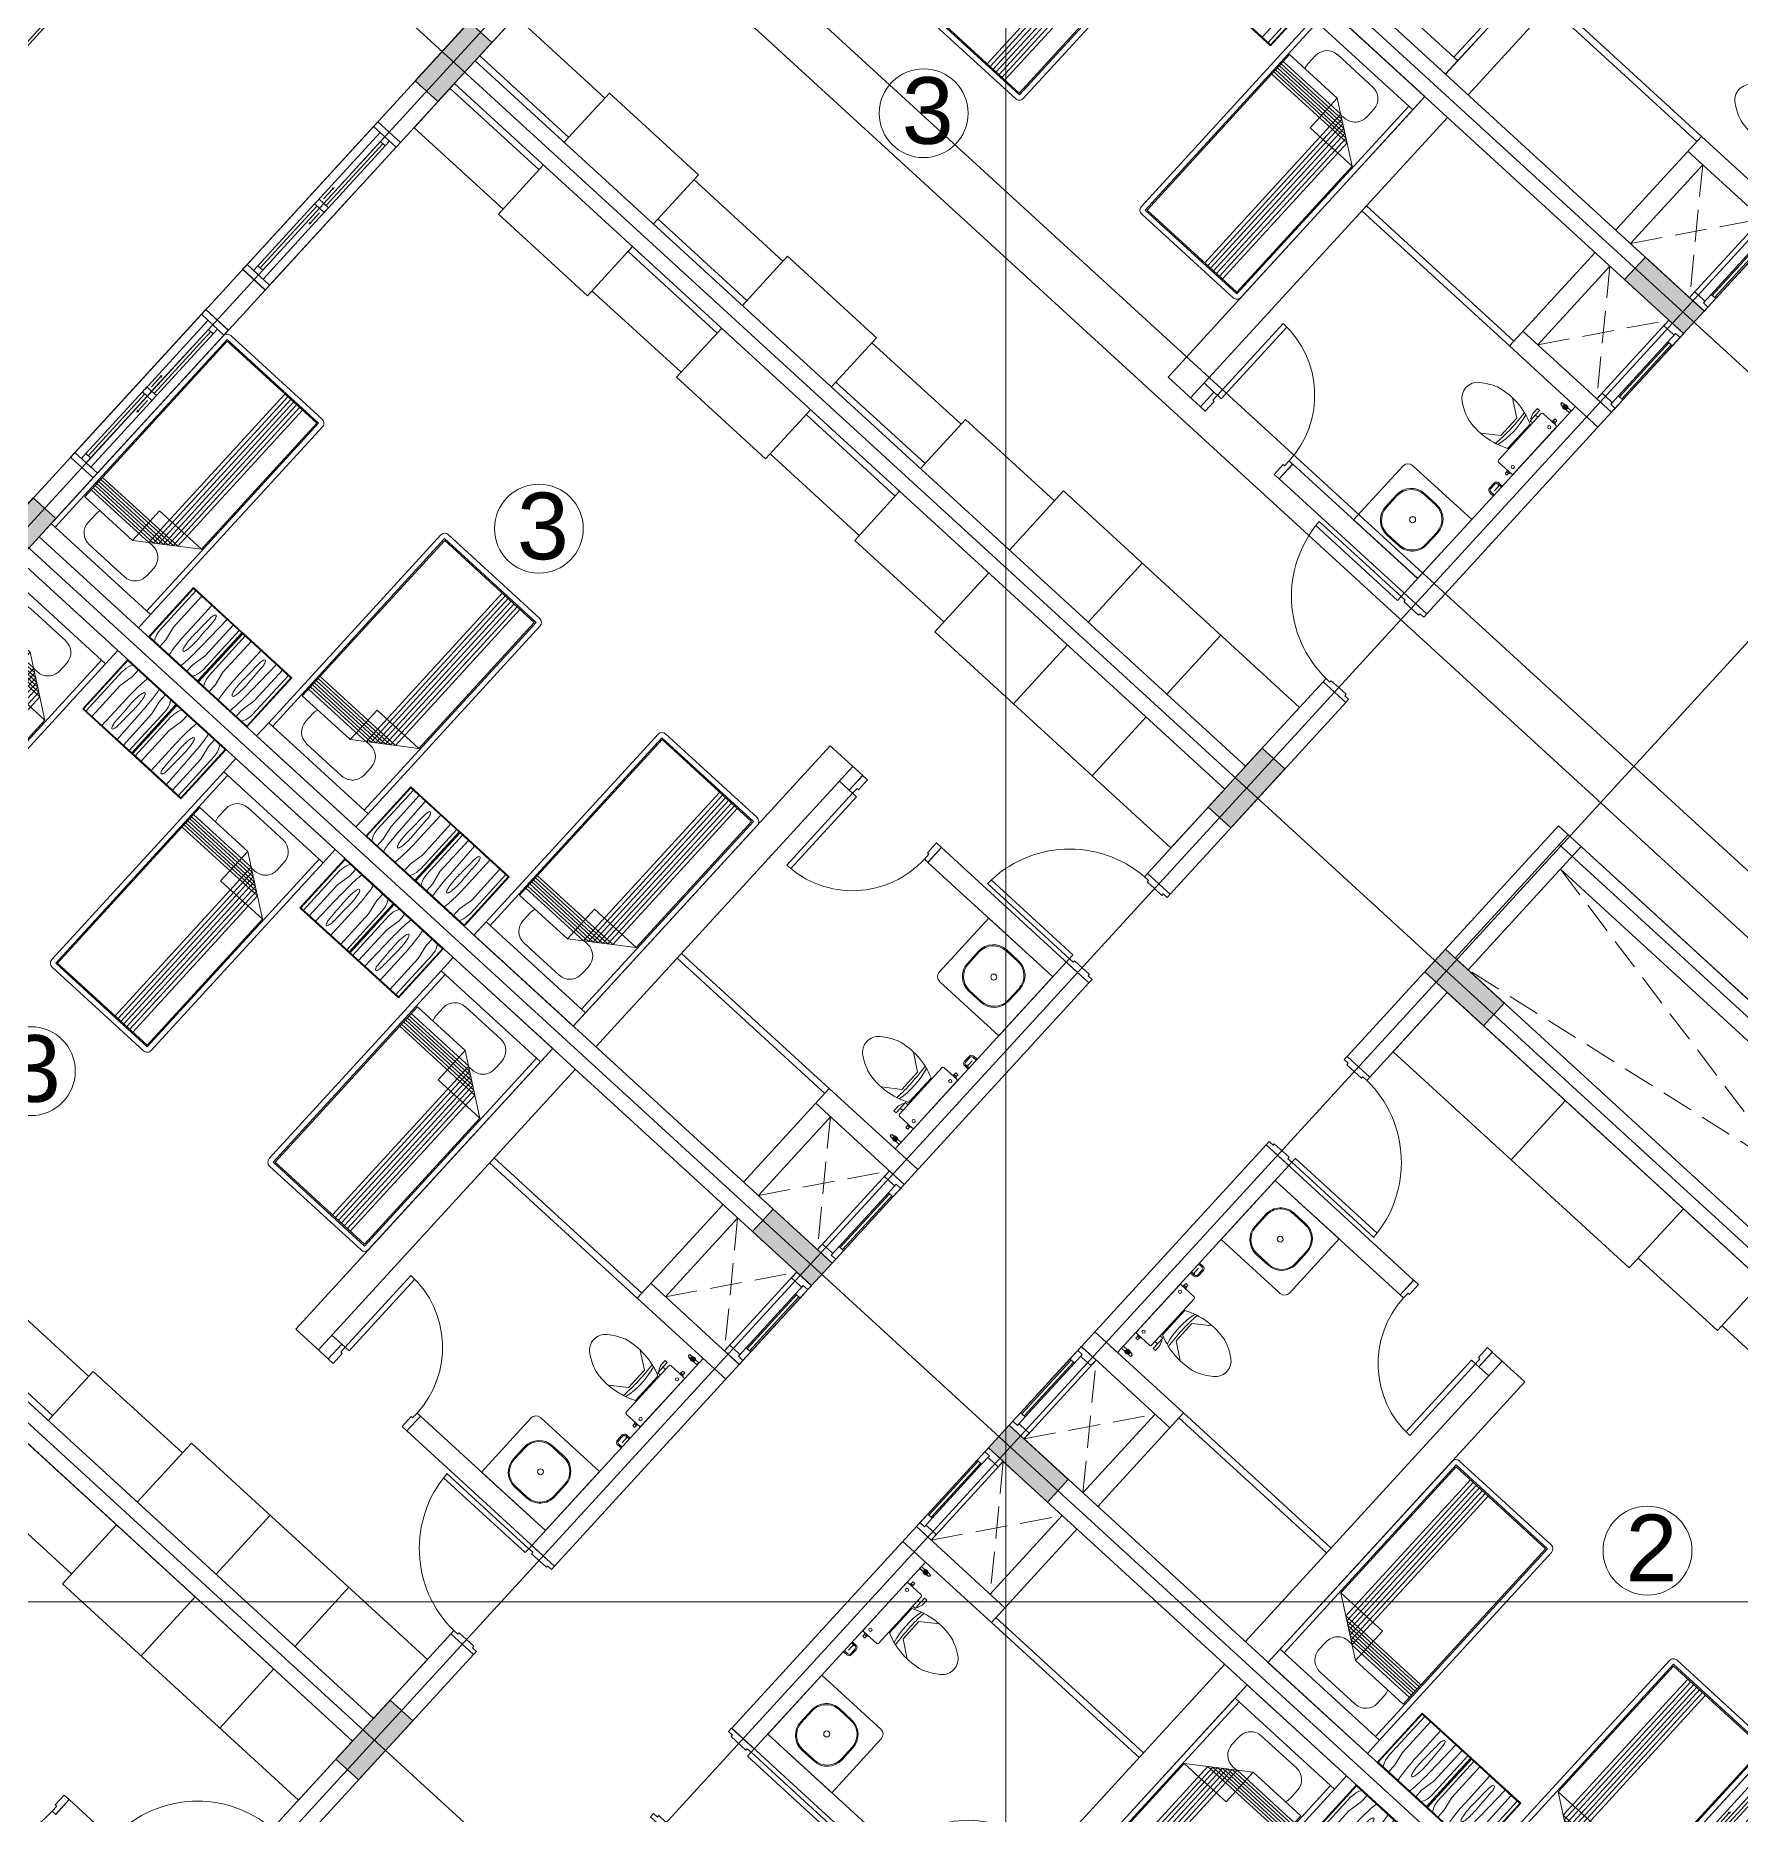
# Model space of a CAD drawing. Header units: metres. Extents: x 750 to 3116, y -341 to 1465.
# Drawn here: x 1586.25 to 1599.03, y -10.73 to 2.61 of the extents above; entities that cross this region are included whole.
import ezdxf
from ezdxf.enums import TextEntityAlignment as Align

# ---------------------------------------------------------------- set-up
doc = ezdxf.new("R2010")
doc.units = ezdxf.units.M
doc.linetypes.add('ACAD_ISO02W100', pattern=[15, 12, -3])
for name, color, linetype, lineweight in [('A-Door', 254, 'Continuous', 5), ('Bathroom Door', 252, 'Continuous', 5), ('Bathroom fur', 252, 'Continuous', 5), ('Centre Line', 7, 'Continuous', 13), ('Column', 50, 'Continuous', 20), ('Cutout', 153, 'Continuous', 5), ('Door', 253, 'Continuous', 5), ('Furniture', 44, 'Continuous', 5), ('grid', 252, 'Continuous', 5), ('GUIDE LINE', 7, 'Continuous', 5), ('Hatch', 251, 'Continuous', 5), ('Hidden line', 251, 'Continuous', 5), ('Inverted beam', 252, 'Continuous', 5), ('Railing', 190, 'Continuous', 5), ('Vehicular Road', 253, 'Continuous', 20), ('Wall ext', 20, 'Continuous', 18), ('WINDOW', 33, 'Continuous', 5)]:
    doc.layers.add(name, color=color, linetype=linetype, lineweight=lineweight)
doc.layers.add('Text', color=7, linetype='Continuous')
doc.styles.get("Standard").update_dxf_attribs({"font": 'arial.ttf'})
doc.styles.add('TEXT-DET', font='simplex.shx', dxfattribs={"width": 0.7})

# ---------------------------------------------------------------- blocks, each defined once
blk = doc.blocks.new('Door 900')
at = {"layer": 'A-Door'}
for points in [[(29934124, 12198491), (29934164, 12198491), (29934164, 12198476), (29934239, 12198476), (29934314, 12198476), (29934314, 12198491), (29934354, 12198491), (29934354, 12198524), (29934239, 12198524), (29934124, 12198524)], [(29934164, 12197672), (29934314, 12197672), (29934314, 12197658), (29934354, 12197658), (29934354, 12197624), (29934239, 12197624), (29934124, 12197624), (29934124, 12197658), (29934164, 12197658)]]:
    blk.add_lwpolyline(points, close=True, dxfattribs=at)
blk.add_lwpolyline([(29935187, 12197658), (29934354, 12197658), (29934354, 12197698), (29935185, 12197698)], dxfattribs=at)
blk.add_arc((29934327, 12197631), 860, 1.7769, 88.2024, dxfattribs=at)
blk = doc.blocks.new('Water Closet')
at = {"layer": 'Bathroom fur', "linetype": 'Continuous', "lineweight": -3}
for p, q in [((1886.331, 447.871), (1886.35, 447.871)), ((1886.331, 447.851), (1886.35, 447.851)), ((1886.364, 447.861), (1886.346, 447.861)), ((1886.364, 447.861), (1886.349, 447.87)), ((1886.364, 447.861), (1886.349, 447.853)), ((1886.364, 447.861), (1886.355, 447.877)), ((1886.364, 447.861), (1886.355, 447.846)), ((1886.364, 447.861), (1886.364, 447.879)), ((1886.364, 447.861), (1886.364, 447.879)), ((1886.364, 447.861), (1886.364, 447.879)), ((1886.364, 447.861), (1886.364, 447.879)), ((1886.364, 447.861), (1886.364, 447.879)), ((1886.364, 447.861), (1886.364, 447.879)), ((1886.364, 447.861), (1886.364, 447.879)), ((1886.364, 447.861), (1886.364, 447.879)), ((1886.364, 447.861), (1886.364, 447.879)), ((1886.364, 447.861), (1886.364, 447.879)), ((1886.364, 447.861), (1886.364, 447.879)), ((1886.364, 447.861), (1886.364, 447.879)), ((1886.364, 447.861), (1886.373, 447.877)), ((1886.364, 447.861), (1886.379, 447.87)), ((1886.364, 447.861), (1886.381, 447.861)), ((1886.364, 447.861), (1886.379, 447.853)), ((1886.364, 447.861), (1886.373, 447.846)), ((1886.364, 447.861), (1886.364, 447.844)), ((1886.378, 447.871), (1886.416, 447.871)), ((1886.378, 447.851), (1886.416, 447.851)), ((1886.416, 447.851), (1886.416, 447.871))]:
    blk.add_line(p, q, dxfattribs=at)
at = {"layer": 'Bathroom fur', "linetype": 'ByBlock'}
for p, q in [((1886.152, 447.554), (1886.027, 447.644)), ((1886.217, 447.662), (1886.217, 447.713)), ((1886.239, 447.713), (1886.217, 447.713)), ((1886.217, 447.662), (1886.232, 447.625)), ((1886.239, 447.608), (1886.239, 447.713)), ((1886.239, 447.666), (1886.264, 447.666)), ((1886.264, 447.23), (1886.264, 447.703)), ((1886.407, 447.713), (1886.274, 447.713)), ((1886.39, 447.724), (1886.365, 447.724)), ((1886.365, 447.724), (1886.365, 447.715)), ((1886.39, 447.715), (1886.365, 447.715)), ((1886.387, 447.744), (1886.368, 447.744)), ((1886.368, 447.744), (1886.368, 447.724)), ((1886.387, 447.744), (1886.387, 447.724)), ((1886.39, 447.724), (1886.39, 447.715)), ((1886.416, 447.23), (1886.416, 447.703)), ((1886.152, 447.379), (1886.152, 447.554)), ((1886.232, 447.625), (1886.239, 447.625)), ((1886.239, 447.608), (1886.264, 447.608)), ((1886.256, 447.343), (1886.256, 447.59)), ((1886.152, 447.379), (1886.027, 447.288)), ((1886.407, 447.22), (1886.274, 447.22)), ((1886.365, 447.208), (1886.365, 447.218)), ((1886.39, 447.218), (1886.365, 447.218)), ((1886.39, 447.208), (1886.365, 447.208)), ((1886.368, 447.189), (1886.368, 447.208)), ((1886.387, 447.189), (1886.368, 447.189)), ((1886.387, 447.189), (1886.387, 447.208)), ((1886.39, 447.208), (1886.39, 447.218))]:
    blk.add_line(p, q, dxfattribs=at)
at = {"layer": 'Bathroom fur'}
for p, q in [((1886.356, 447.031), (1886.356, 447.081)), ((1886.366, 447.031), (1886.366, 447.081)), ((1886.416, 447.106), (1886.381, 447.106)), ((1886.416, 447.096), (1886.381, 447.096)), ((1886.416, 447.016), (1886.381, 447.016)), ((1886.416, 447.006), (1886.381, 447.006))]:
    blk.add_line(p, q, dxfattribs=at)
at = {"layer": 'Bathroom fur', "linetype": 'Continuous', "lineweight": -3}
blk.add_circle((1886.364, 447.861), 0.0175, dxfattribs=at)
at = {"layer": 'Bathroom fur', "linetype": 'ByBlock'}
for centre in [(1886.378, 447.669), (1886.378, 447.264)]:
    blk.add_circle(centre, 0.0123, dxfattribs=at)
at = {"layer": 'Bathroom fur', "linetype": 'Continuous', "lineweight": -3}
blk.add_arc((1886.331, 447.861), 0.01, 90.002, 270, dxfattribs=at)
at = {"layer": 'Bathroom fur', "linetype": 'ByBlock'}
for centre, radius, start, end in [((1886.017, 447.095), 0.55, 64.2321, 103.6755), ((1886.274, 447.703), 0.00987, 90, 180), ((1886.407, 447.703), 0.00987, 0, 90), ((1885.835, 447.467), 0.119, 126.3794, 233.6206), ((1886.035, 447.208), 0.446, 109.2942, 127.2549), ((1884.672, 447.479), 1.501, 353.4552, 5.5271), ((1885.552, 447.472), 0.65, 345.9276, 13.0204), ((1886.041, 447.728), 0.451, 232.2382, 250.1051), ((1886.017, 447.838), 0.55, 256.3245, 295.7679), ((1886.274, 447.23), 0.00987, 180, 270), ((1886.407, 447.23), 0.00987, 270, 0)]:
    blk.add_arc(centre, radius, start, end, dxfattribs=at)
at = {"layer": 'Bathroom fur'}
for centre, radius, start, end in [((1886.381, 447.081), 0.025, 90, 180), ((1886.381, 447.031), 0.025, 180, 270), ((1886.381, 447.081), 0.015, 90, 180), ((1886.381, 447.031), 0.015, 180, 270)]:
    blk.add_arc(centre, radius, start, end, dxfattribs=at)
at = {"layer": 'Bathroom fur', "style": 'TEXT-DET', "width": 0.6}
blk.add_text('1', height=0.06, dxfattribs=at).set_placement((1886.394, 447.07), align=Align.MIDDLE)
blk = doc.blocks.new('Bed')
at = {"layer": 'Furniture', "linetype": 'Continuous'}
for p, q in [((1878.327, 465.952), (1879.337, 465.952)), ((1878.327, 465.817), (1878.327, 465.952)), ((1879.337, 465.952), (1879.337, 465.817)), ((1879.337, 465.817), (1878.327, 465.817)), ((1878.327, 463.909), (1878.327, 465.817)), ((1878.367, 463.909), (1878.367, 465.817)), ((1879.297, 465.817), (1879.297, 463.909)), ((1879.337, 465.817), (1879.337, 463.909)), ((1878.642, 465.742), (1879.002, 465.742)), ((1878.525, 465.544), (1878.525, 465.624)), ((1879.12, 465.624), (1879.12, 465.544)), ((1878.377, 465.499), (1878.862, 465.499)), ((1878.377, 463.919), (1878.377, 465.499)), ((1878.962, 465.429), (1878.377, 465.429)), ((1878.992, 465.407), (1878.377, 465.407)), ((1879.022, 465.386), (1878.377, 465.386)), ((1878.862, 465.499), (1879.287, 465.199)), ((1878.862, 465.199), (1878.862, 465.499)), ((1878.962, 463.919), (1878.962, 465.429)), ((1879.002, 465.427), (1878.965, 465.427)), ((1878.992, 463.919), (1878.992, 465.407)), ((1879.022, 463.919), (1879.022, 465.386)), ((1879.052, 465.365), (1878.377, 465.365)), ((1879.082, 465.344), (1878.377, 465.344)), ((1879.112, 465.323), (1878.377, 465.323)), ((1879.142, 465.302), (1878.377, 465.302)), ((1879.052, 463.919), (1879.052, 465.365)), ((1879.082, 463.919), (1879.082, 465.344)), ((1879.112, 463.919), (1879.112, 465.323)), ((1879.142, 463.919), (1879.142, 465.302)), ((1879.287, 465.199), (1878.862, 465.199)), ((1879.287, 465.199), (1879.287, 463.919)), ((1879.287, 463.919), (1878.377, 463.919)), ((1879.297, 463.909), (1878.367, 463.909)), ((1879.297, 463.869), (1878.367, 463.869))]:
    blk.add_line(p, q, dxfattribs=at)
for centre, radius, start, end in [((1878.642, 465.624), 0.117, 90, 180), ((1879.002, 465.624), 0.117, 360, 90), ((1878.642, 465.544), 0.117, 180.0006, 202.5189), ((1879.002, 465.544), 0.117, 270, 0), ((1878.367, 463.909), 0.04, 180, 270), ((1879.297, 463.909), 0.04, 270, 0)]:
    blk.add_arc(centre, radius, start, end, dxfattribs=at)
blk = doc.blocks.new('Nightstand')
at = {"layer": 'Furniture'}
for p, q in [((1879.838, 464.54), (1879.838, 464.04)), ((1880.338, 464.54), (1879.838, 464.54)), ((1879.843, 464.535), (1879.843, 464.045)), ((1880.333, 464.535), (1879.843, 464.535)), ((1879.869, 464.442), (1879.871, 464.467)), ((1879.929, 464.358), (1879.951, 464.469)), ((1879.951, 464.469), (1879.951, 464.535)), ((1880.226, 464.469), (1880.226, 464.535)), ((1880.248, 464.358), (1880.226, 464.469)), ((1880.308, 464.442), (1880.305, 464.467)), ((1880.333, 464.045), (1880.333, 464.535)), ((1880.338, 464.04), (1880.338, 464.54)), ((1879.869, 464.045), (1879.869, 464.442)), ((1879.929, 464.045), (1879.929, 464.358)), ((1879.997, 464.32), (1879.991, 464.045)), ((1880.074, 464.444), (1880.068, 464.44)), ((1880.08, 464.44), (1880.074, 464.444)), ((1880.147, 464.32), (1880.147, 464.045)), ((1880.248, 464.045), (1880.248, 464.358)), ((1880.308, 464.045), (1880.308, 464.442)), ((1880.068, 464.081), (1880.074, 464.077)), ((1880.074, 464.077), (1880.08, 464.081)), ((1879.838, 464.04), (1880.338, 464.04)), ((1879.843, 464.045), (1880.333, 464.045))]:
    blk.add_line(p, q, dxfattribs=at)
for centre, radius, start, end in [((1880.021, 464.452), 0.15, 146.5657, 174.2856), ((1881.576, 464.32), 1.578, 174.0179, 180), ((1880.825, 464.399), 0.823, 170.5074, 174.0179), ((1879.315, 464.399), 0.828, 5.9821, 9.4446), ((1878.564, 464.32), 1.583, 0, 5.9821), ((1880.156, 464.452), 0.15, 5.7144, 33.4343), ((1880.715, 464.32), 0.664, 175.5997, 180), ((1880.715, 464.32), 0.664, 180, 184.4003), ((1880.395, 464.345), 0.343, 169.4757, 175.5997), ((1880.197, 464.382), 0.142, 155.8434, 169.4757), ((1879.951, 464.382), 0.142, 10.5243, 24.1566), ((1879.753, 464.345), 0.343, 4.4003, 10.5243), ((1879.433, 464.32), 0.664, 0, 4.4003), ((1879.433, 464.32), 0.664, 355.5997, 0), ((1886.298, 464.381), 6.246, 181.0259, 182.4606), ((1873.85, 464.381), 6.246, 357.5394, 358.9741), ((1880.197, 464.139), 0.142, 190.5243, 204.1566), ((1879.951, 464.139), 0.142, 335.8434, 349.4757)]:
    blk.add_arc(centre, radius, start, end, dxfattribs=at)
blk = doc.blocks.new('Door1')
at = {"layer": 'Bathroom Door'}
for p, q in [((1900.586, 444.886), (1899.856, 444.886)), ((1900.586, 444.846), (1899.857, 444.846))]:
    blk.add_line(p, q, dxfattribs=at)
for points in [[(1900.736, 444.921), (1900.586, 444.921), (1900.586, 444.886), (1900.636, 444.886), (1900.636, 444.871), (1900.736, 444.871), (1900.736, 444.921)], [(1900.586, 444.886), (1900.586, 444.846)], [(1900.736, 444.121), (1900.586, 444.121), (1900.586, 444.156), (1900.636, 444.156), (1900.636, 444.171), (1900.736, 444.171), (1900.736, 444.121)]]:
    blk.add_lwpolyline(points, dxfattribs=at)
blk.add_arc((1900.586, 444.886), 0.73, 180, 270, dxfattribs=at)
blk = doc.blocks.new('Wash bashin')
at = {"layer": 'Bathroom fur', "ltscale": 0.35}
for p, q in [((1884.117, 437.933), (1884.717, 437.933)), ((1884.717, 437.333), (1884.717, 437.933)), ((1884.067, 437.333), (1884.067, 437.883)), ((1884.067, 437.333), (1884.717, 437.333))]:
    blk.add_line(p, q, dxfattribs=at)
at = {"layer": 'Bathroom fur'}
for p, q in [((1884.327, 437.838), (1884.447, 437.838)), ((1884.327, 437.83), (1884.447, 437.83)), ((1884.177, 437.568), (1884.177, 437.688)), ((1884.185, 437.568), (1884.185, 437.688)), ((1884.589, 437.688), (1884.589, 437.568)), ((1884.597, 437.688), (1884.597, 437.568)), ((1884.447, 437.426), (1884.327, 437.426)), ((1884.447, 437.418), (1884.327, 437.418))]:
    blk.add_line(p, q, dxfattribs=at)
blk.add_circle((1884.392, 437.633), 0.0225, dxfattribs=at)
at = {"layer": 'Bathroom fur', "ltscale": 0.35}
blk.add_arc((1884.117, 437.883), 0.05, 90, 180, dxfattribs=at)
at = {"layer": 'Bathroom fur'}
for centre, radius, start, end in [((1884.327, 437.688), 0.15, 90, 180), ((1884.327, 437.688), 0.142, 90, 180), ((1884.447, 437.688), 0.15, 0, 90), ((1884.447, 437.688), 0.142, 0, 90), ((1884.327, 437.568), 0.15, 180, 270), ((1884.327, 437.568), 0.142, 180, 270), ((1884.447, 437.568), 0.15, 270, 0), ((1884.447, 437.568), 0.142, 270, 0)]:
    blk.add_arc(centre, radius, start, end, dxfattribs=at)
blk = doc.blocks.new('700mm Door')
at = {"layer": 'Door'}
for points in [[(11493508.327, 4446107.926), (11493508.287, 4446107.926), (11493508.287, 4446107.776), (11493508.344, 4446107.776), (11493508.344, 4446107.868), (11493508.344, 4446107.88), (11493508.327, 4446107.88)], [(11493508.327, 4446107.88), (11493508.413, 4446107.88), (11493508.413, 4446107.926), (11493508.327, 4446107.926)], [(11493508.413, 4446107.891), (11493508.961, 4446107.891), (11493508.961, 4446107.914), (11493508.413, 4446107.914)], [(11493509.047, 4446107.88), (11493508.961, 4446107.88), (11493508.961, 4446107.926), (11493509.047, 4446107.926)], [(11493509.047, 4446107.926), (11493509.047, 4446107.88), (11493509.03, 4446107.88), (11493509.03, 4446107.868), (11493509.03, 4446107.776), (11493509.087, 4446107.776), (11493509.087, 4446107.926)]]:
    blk.add_lwpolyline(points, close=True, dxfattribs=at)
at = {"layer": 'Door', "color": 1}
blk.add_lwpolyline([(11493508.413, 4446107.88), (11493508.961, 4446107.88), (11493508.961, 4446107.926), (11493508.413, 4446107.926)], close=True, dxfattribs=at)
blk = doc.blocks.new('WINODO1')
at = {"layer": 'WINDOW', "linetype": 'Continuous'}
for p, q in [((2471212540, 936769700), (2471212491, 936769700)), ((2471212491, 936769700), (2471212491, 936769470)), ((2471212540, 936769700), (2471212540, 936769470)), ((2471213991, 936769700), (2471213943, 936769700)), ((2471213943, 936769700), (2471213943, 936769470)), ((2471213991, 936769700), (2471213991, 936769470)), ((2471212540, 936769470), (2471212491, 936769470)), ((2471213991, 936769470), (2471213943, 936769470))]:
    blk.add_line(p, q, dxfattribs=at)
at = {"layer": 'WINDOW'}
for p, q in [((2471212540, 936769700), (2471213943, 936769700)), ((2471212588, 936769633), (2471213217, 936769633)), ((2471213241, 936769633), (2471213943, 936769633)), ((2471213290, 936769609), (2471213394, 936769609)), ((2471213241, 936769537), (2471212540, 936769537)), ((2471212540, 936769470), (2471213943, 936769470)), ((2471212588, 936769585), (2471213217, 936769585)), ((2471213193, 936769561), (2471213089, 936769561)), ((2471213266, 936769585), (2471213895, 936769585)), ((2471213266, 936769537), (2471213895, 936769537))]:
    blk.add_line(p, q, dxfattribs=at)
at = {"layer": 'WINDOW', "color": 4}
blk.add_line((2471212588, 936769609), (2471213217, 936769609), dxfattribs=at)
at = {"layer": 'WINDOW', "color": 4, "true_color": 0x1fffff}
blk.add_line((2471213266, 936769561), (2471213895, 936769561), dxfattribs=at)
at = {"layer": 'WINDOW'}
for points in [[(2471212540, 936769585), (2471212588, 936769585), (2471212588, 936769633), (2471212540, 936769633)], [(2471213217, 936769585), (2471213266, 936769585), (2471213266, 936769633), (2471213217, 936769633)], [(2471213406, 936769609), (2471213394, 936769616), (2471213394, 936769602)], [(2471213076, 936769561), (2471213089, 936769568), (2471213089, 936769554)], [(2471213217, 936769537), (2471213266, 936769537), (2471213266, 936769585), (2471213217, 936769585)], [(2471213895, 936769537), (2471213943, 936769537), (2471213943, 936769585), (2471213895, 936769585)]]:
    blk.add_lwpolyline(points, close=True, dxfattribs=at)

msp = doc.modelspace()

# ---------------------------------------------------------------- hatches: boundary and pattern name
at = {"layer": 'Hatch', "transparency": 33554687}
h = msp.add_hatch(color=256, dxfattribs=at)
h.dxf.hatch_style = 1
h.paths.add_polyline_path([(1646.175, -22.696), (1646.005, -22.541), (1645.846, -22.714), (1645.755, -22.813), (1645.6, -22.983), (1645.769, -23.138)])
h.paths.add_polyline_path([(1649.318, -19.264), (1649.149, -19.108), (1648.743, -19.551), (1648.913, -19.706)])
h.paths.add_polyline_path([(1652.587, -15.695), (1652.417, -15.54), (1652.384, -15.577), (1652.292, -15.676), (1652.012, -15.982), (1652.182, -16.138)])
h.paths.add_polyline_path([(1655.856, -12.127), (1655.686, -11.971), (1655.281, -12.414), (1655.45, -12.569)])
h.paths.add_polyline_path([(1659.124, -8.558), (1658.955, -8.403), (1658.549, -8.845), (1658.719, -9.001)])
h.paths.add_polyline_path([(1661.826, -4.721), (1661.67, -4.89), (1662.113, -5.296), (1662.268, -5.126)])
h.paths.add_polyline_path([(1657.785, -1.019), (1657.629, -1.189), (1658.072, -1.594), (1658.227, -1.425)])
h.paths.add_polyline_path([(1654.516, -4.588), (1654.361, -4.757), (1654.471, -4.859), (1654.803, -5.163), (1654.958, -4.993)])
h.paths.add_polyline_path([(1652.746, -2.967), (1652.591, -3.136), (1653.033, -3.542), (1653.189, -3.372)])
h.paths.add_polyline_path([(1651.542, -8.175), (1651.372, -8.02), (1650.967, -8.462), (1651.137, -8.618)])
h.paths.add_polyline_path([(1650.045, -6.804), (1649.875, -6.649), (1649.47, -7.091), (1649.64, -7.247)])
h.paths.add_polyline_path([(1647.979, -11.725), (1647.823, -11.895), (1647.934, -11.996), (1648.266, -12.3), (1648.421, -12.13)])
h.paths.add_polyline_path([(1646.541, -10.408), (1646.209, -10.104), (1646.053, -10.273), (1646.496, -10.679), (1646.651, -10.509)])
h.paths.add_polyline_path([(1645.004, -15.312), (1644.835, -15.157), (1644.43, -15.599), (1644.599, -15.755)])
h.paths.add_polyline_path([(1643.632, -13.805), (1643.463, -13.649), (1643.058, -14.092), (1643.227, -14.247)])
h.paths.add_polyline_path([(1641.441, -18.862), (1641.286, -19.032), (1641.728, -19.437), (1641.884, -19.267)])
h.paths.add_polyline_path([(1640.114, -17.646), (1639.944, -17.491), (1639.539, -17.933), (1639.709, -18.089)])
h.paths.add_polyline_path([(1636.735, -21.113), (1636.403, -20.809), (1636.247, -20.979), (1636.69, -21.384), (1636.845, -21.215)])
h.paths.add_polyline_path([(1631.152, -15.498), (1630.982, -15.342), (1630.577, -15.785), (1630.746, -15.94)])
h.paths.add_polyline_path([(1634.17, -12.202), (1634.001, -12.047), (1633.595, -12.489), (1633.765, -12.645)])
h.paths.add_polyline_path([(1637.689, -8.361), (1637.519, -8.205), (1637.114, -8.648), (1637.284, -8.803)])
h.paths.add_polyline_path([(1640.833, -4.929), (1640.663, -4.773), (1640.258, -5.216), (1640.427, -5.371), (1640.461, -5.334), (1640.552, -5.235)])
h.paths.add_polyline_path([(1644.101, -1.36), (1643.932, -1.205), (1643.527, -1.647), (1643.696, -1.803)])
h.paths.add_polyline_path([(1646.999, 1.803), (1647.09, 1.902), (1647.245, 2.072), (1647.076, 2.227), (1646.67, 1.785), (1646.84, 1.63)])
h.paths.add_polyline_path([(1636.008, -0.76), (1635.839, -0.605), (1635.433, -1.047), (1635.603, -1.203)])
h.paths.add_polyline_path([(1631.525, 3.346), (1631.369, 3.177), (1631.48, 3.075), (1631.812, 2.772), (1631.967, 2.941)])
h.paths.add_polyline_path([(1628.676, -0.105), (1628.506, 0.051), (1628.101, -0.392), (1628.27, -0.547)])
h.paths.add_polyline_path([(1632.989, -4.056), (1632.82, -3.901), (1632.415, -4.343), (1632.584, -4.498)])
h.paths.add_polyline_path([(1629.471, -7.897), (1629.301, -7.742), (1628.896, -8.184), (1629.066, -8.34)])
h.paths.add_polyline_path([(1624.987, -3.791), (1624.832, -3.96), (1625.274, -4.366), (1625.43, -4.196)])
h.paths.add_polyline_path([(1626.327, -11.329), (1626.157, -11.174), (1626.124, -11.211), (1626.032, -11.311), (1625.752, -11.617), (1625.922, -11.772)])
h.paths.add_polyline_path([(1621.719, -7.359), (1621.563, -7.529), (1621.674, -7.63), (1622.006, -7.934), (1622.161, -7.764)])
h.paths.add_polyline_path([(1619.949, -5.738), (1619.794, -5.908), (1620.236, -6.313), (1620.391, -6.143), (1620.281, -6.042)])
h.paths.add_polyline_path([(1623.218, -2.17), (1623.062, -2.339), (1623.505, -2.744), (1623.66, -2.575)])
h.paths.add_polyline_path([(1626.486, 1.399), (1626.331, 1.229), (1626.773, 0.824), (1626.929, 0.994)])
h.paths.add_polyline_path([(1622.117, 5.401), (1621.962, 5.231), (1622.404, 4.826), (1622.56, 4.996)])
h.paths.add_polyline_path([(1619.143, 1.814), (1618.973, 1.969), (1618.568, 1.526), (1618.738, 1.371)])
h.paths.add_polyline_path([(1615.874, -1.755), (1615.705, -1.6), (1615.299, -2.042), (1615.469, -2.197)])
h.paths.add_polyline_path([(1612.731, -5.187), (1612.561, -5.032), (1612.156, -5.474), (1612.325, -5.63)])
h.paths.add_polyline_path([(1617.373, -9.439), (1617.203, -9.284), (1616.798, -9.726), (1616.967, -9.882)])
h.paths.add_polyline_path([(1618.745, -10.947), (1618.575, -10.791), (1618.17, -11.234), (1618.339, -11.389)])
h.paths.add_polyline_path([(1623.058, -14.898), (1622.889, -14.743), (1622.483, -15.185), (1622.653, -15.34)])
h.paths.add_polyline_path([(1619.915, -18.33), (1619.745, -18.175), (1619.34, -18.617), (1619.509, -18.773)])
h.paths.add_polyline_path([(1615.181, -14.496), (1615.026, -14.666), (1615.468, -15.071), (1615.624, -14.902)])
h.paths.add_polyline_path([(1613.411, -12.875), (1613.256, -13.045), (1613.699, -13.45), (1613.854, -13.28)])
h.paths.add_polyline_path([(1609.042, -8.873), (1608.887, -9.043), (1609.329, -9.448), (1609.485, -9.278)])
h.paths.add_polyline_path([(1610.143, -16.444), (1609.987, -16.613), (1610.43, -17.019), (1610.585, -16.849)])
h.paths.add_polyline_path([(1607.566, -20.145), (1607.397, -19.989), (1606.992, -20.432), (1607.161, -20.587)])
h.paths.add_polyline_path([(1602.924, -15.893), (1602.755, -15.737), (1602.35, -16.18), (1602.519, -16.335)])
h.paths.add_polyline_path([(1604.823, -4.506), (1604.653, -4.351), (1604.495, -4.524), (1604.403, -4.624), (1604.248, -4.794), (1604.418, -4.949)])
h.paths.add_polyline_path([(1607.842, -1.211), (1607.672, -1.055), (1607.267, -1.498), (1607.436, -1.653)])
h.paths.add_polyline_path([(1603.528, 2.741), (1603.358, 2.896), (1602.953, 2.453), (1603.123, 2.298)])
h.paths.add_polyline_path([(1600.09, -0.673), (1599.934, -0.842), (1600.377, -1.247), (1600.532, -1.078)])
h.paths.add_polyline_path([(1602.031, 4.112), (1601.861, 4.267), (1601.456, 3.825), (1601.626, 3.669)])
h.paths.add_polyline_path([(1596.087, 9.556), (1595.918, 9.711), (1595.513, 9.269), (1595.682, 9.113)])
h.paths.add_polyline_path([(1592.944, 6.124), (1592.774, 6.279), (1592.369, 5.837), (1592.538, 5.681)])
h.paths.add_polyline_path([(1598.32, 0.948), (1598.164, 0.779), (1598.607, 0.374), (1598.762, 0.543)])
h.paths.add_polyline_path([(1595.619, -2.889), (1595.449, -2.734), (1595.044, -3.176), (1595.213, -3.331)])
h.paths.add_polyline_path([(1589.675, 2.555), (1589.505, 2.711), (1589.1, 2.268), (1589.27, 2.113)])
h.paths.add_polyline_path([(1586.406, -1.013), (1586.237, -0.858), (1585.831, -1.3), (1586.001, -1.456)])
h.paths.add_polyline_path([(1592.225, -6.594), (1591.782, -6.189), (1591.627, -6.358), (1592.07, -6.763)])
h.paths.add_polyline_path([(1593.995, -8.215), (1593.552, -7.81), (1593.397, -7.979), (1593.839, -8.385)])
h.paths.add_polyline_path([(1596.821, -4.241), (1596.666, -4.411), (1597.108, -4.816), (1597.263, -4.646)])
h.paths.add_polyline_path([(1601.304, -8.348), (1601.135, -8.193), (1600.729, -8.635), (1600.899, -8.79)])
h.paths.add_polyline_path([(1598.161, -11.78), (1597.991, -11.625), (1597.586, -12.067), (1597.755, -12.222)])
h.paths.add_polyline_path([(1594.892, -15.349), (1594.722, -15.193), (1594.317, -15.636), (1594.487, -15.791)])
h.paths.add_polyline_path([(1590.578, -11.397), (1590.408, -11.242), (1590.003, -11.684), (1590.173, -11.84)])
h.paths.add_polyline_path([(1589.081, -10.026), (1588.912, -9.871), (1588.506, -10.313), (1588.676, -10.468)])
h.paths.add_polyline_path([(1583.138, -4.582), (1582.968, -4.427), (1582.563, -4.869), (1582.732, -5.024)])
h.paths.add_polyline_path([(1579.869, -8.15), (1579.699, -7.995), (1579.294, -8.437), (1579.464, -8.593)])
h.paths.add_polyline_path([(1585.245, -13.326), (1585.09, -13.495), (1585.532, -13.901), (1585.687, -13.731)])
h.paths.add_polyline_path([(1587.015, -14.947), (1586.859, -15.116), (1587.302, -15.522), (1587.457, -15.352)])
h.paths.add_polyline_path([(1582.669, -17.027), (1582.499, -16.871), (1582.094, -17.314), (1582.263, -17.469)])
h.paths.add_polyline_path([(1576.725, -11.582), (1576.556, -11.427), (1576.15, -11.87), (1576.32, -12.025)])
h.paths.add_polyline_path([(1591.748, -18.781), (1591.579, -18.625), (1591.42, -18.799), (1591.329, -18.898), (1591.173, -19.068), (1591.343, -19.223)])
h.paths.add_polyline_path([(1561.743, -16.815), (1561.574, -16.66), (1561.169, -17.103), (1561.339, -17.258)])
h.paths.add_polyline_path([(1566.286, -11.843), (1566.116, -11.688), (1565.712, -12.131), (1565.882, -12.286)])
h.paths.add_polyline_path([(1570.833, -6.867), (1570.663, -6.712), (1570.258, -7.155), (1570.428, -7.31)])
h.paths.add_polyline_path([(1575.254, -2.028), (1574.811, -1.623), (1574.656, -1.793), (1575.099, -2.198)])
h.paths.add_polyline_path([(1579.283, 3.271), (1579.128, 3.101), (1579.571, 2.697), (1579.726, 2.867)])
h.paths.add_polyline_path([(1568.934, 3.997), (1568.764, 4.152), (1568.36, 3.709), (1568.529, 3.554)])
h.paths.add_polyline_path([(1564.388, -0.979), (1564.218, -0.823), (1563.813, -1.266), (1563.983, -1.422)])
h.paths.add_polyline_path([(1559.841, -5.954), (1559.672, -5.799), (1559.267, -6.242), (1559.437, -6.397)])
h.paths.add_polyline_path([(1557.524, -8.49), (1557.211, -8.203), (1557.211, -8.203), (1557.196, -8.19), (1557.081, -8.085), (1556.926, -8.255), (1557.369, -8.66)])
h.paths.add_polyline_path([(1555.295, -10.93), (1555.125, -10.775), (1554.721, -11.218), (1554.89, -11.373)])
h.paths.add_polyline_path([(1552.096, -3.53), (1551.941, -3.7), (1551.941, -3.7), (1552.384, -4.105), (1552.539, -3.935)])
h.paths.add_polyline_path([(1554.583, -1.15), (1554.413, -0.994), (1554.008, -1.437), (1554.178, -1.592)])
h.paths.add_polyline_path([(1559.129, 3.826), (1558.959, 3.981), (1558.555, 3.538), (1558.724, 3.383)])
h.paths.add_polyline_path([(1563.675, 8.802), (1563.506, 8.957), (1563.101, 8.514), (1563.271, 8.359)])
h.paths.add_polyline_path([(1567.853, 13.715), (1567.698, 13.545), (1568.141, 13.141), (1568.296, 13.31)])

# ---------------------------------------------------------------- linework, layer by layer
at = {"layer": 'Bathroom fur', "color": 252, "true_color": 0x939598}
for p, q in [((1598.707, 1.815), (1597.6, 2.828)), ((1598.74, 1.852), (1597.634, 2.865)), ((1597.302, 0.281), (1596.195, 1.294)), ((1597.335, 0.318), (1596.229, 1.331)), ((1592.169, -5.322), (1591.063, -4.309)), ((1592.203, -5.285), (1591.097, -4.272)), ((1590.764, -6.856), (1589.658, -5.843)), ((1590.798, -6.819), (1589.692, -5.806)), ((1594.858, -7.717), (1595.964, -8.73)), ((1594.824, -7.754), (1595.93, -8.767)), ((1593.419, -9.288), (1594.525, -10.301)), ((1593.453, -9.251), (1594.559, -10.264))]:
    msp.add_line(p, q, dxfattribs=at)
at = {"layer": 'Centre Line', "color": 30, "true_color": 0xf26722}
for p, q in [((1598.029, 11.846), (1574.209, -14.159)), ((1621.799, -20.714), (1591.097, 7.409)), ((1603.973, 6.402), (1580.152, -19.604)), ((1619.935, -22.749), (1589.233, 5.374)), ((1605.469, 5.03), (1581.649, -20.975)), ((1618.531, -24.283), (1587.828, 3.84)), ((1609.783, 1.079), (1585.963, -24.926)), ((1615.262, -27.851), (1584.559, 0.272)), ((1596.901, -17.596), (1581.291, -3.297))]:
    msp.add_line(p, q, dxfattribs=at)
at = {"layer": 'Centre Line', "color": 3, "true_color": 0x1fff1f}
msp.add_lwpolyline([(1560.568, 18.766), (1582.572, -1.39), (1588.732, 5.335), (1612.323, -16.274), (1624.767, -2.689), (1647.479, -23.493)], dxfattribs=at)
at = {"layer": 'Column', "color": 252, "true_color": 0x939598}
for points in [[(1589.1, 2.268), (1589.505, 2.711), (1589.675, 2.555), (1589.27, 2.113), (1589.1, 2.268)], [(1598.32, 0.948), (1598.762, 0.543), (1598.607, 0.374), (1598.164, 0.779), (1598.32, 0.948)], [(1585.831, -1.3), (1586.237, -0.858), (1586.406, -1.013), (1586.001, -1.456), (1585.831, -1.3)], [(1595.044, -3.176), (1595.449, -2.734), (1595.619, -2.889), (1595.213, -3.331), (1595.044, -3.176)], [(1596.821, -4.241), (1597.263, -4.646), (1597.108, -4.816), (1596.666, -4.411), (1596.821, -4.241)], [(1591.782, -6.189), (1592.225, -6.594), (1592.07, -6.763), (1591.627, -6.358), (1591.782, -6.189)], [(1593.552, -7.81), (1593.995, -8.215), (1593.839, -8.385), (1593.397, -7.979), (1593.552, -7.81)], [(1588.506, -10.313), (1588.912, -9.871), (1589.081, -10.026), (1588.676, -10.468), (1588.506, -10.313)]]:
    msp.add_lwpolyline(points, dxfattribs=at)
at = {"layer": 'Cutout', "color": 252, "linetype": 'ACAD_ISO02W100', "ltscale": 0.02, "true_color": 0x939598}
for p, q in [((1598.75, 1.64), (1598.652, 0.645)), ((1598.209, 1.05), (1599.192, 1.234)), ((1598.054, 0.88), (1597.956, -0.115)), ((1597.514, 0.29), (1598.496, 0.475)), ((1597.683, -3.641), (1601.135, -8.193)), ((1601.827, -7.437), (1596.991, -4.396)), ((1592.212, -5.497), (1592.114, -6.493)), ((1591.672, -6.087), (1592.655, -5.903)), ((1591.516, -6.257), (1591.419, -7.252)), ((1590.976, -6.847), (1591.959, -6.662)), ((1594.105, -8.316), (1594.203, -7.321)), ((1593.663, -7.911), (1594.646, -7.726)), ((1593.507, -8.081), (1593.41, -9.076)), ((1592.967, -8.671), (1593.95, -8.486))]:
    msp.add_line(p, q, dxfattribs=at)
at = {"layer": 'Furniture', "color": 252, "true_color": 0x939598}
msp.add_line((1596.43, -5.009), (1598.2, -6.63), dxfattribs=at)
for points in [[(1590.521, 2.139), (1589.854, 2.751), (1589.55, 2.419), (1595.324, -2.87)], [(1590.251, 1.844), (1589.584, 2.456), (1589.55, 2.419)], [(1589.758, 1.306), (1589.091, 1.917), (1589.395, 2.249)], [(1590.028, 1.601), (1589.361, 2.212)], [(1589.395, 2.249), (1595.169, -3.04)], [(1590.885, 1.196), (1591.223, 1.565), (1590.555, 2.176), (1590.217, 1.808)], [(1590.729, 1.027), (1590.392, 0.658), (1589.724, 1.269), (1590.062, 1.638)], [(1591.856, 0.917), (1591.189, 1.528)], [(1591.552, 0.585), (1591.586, 0.622), (1590.919, 1.233)], [(1591.363, 0.378), (1590.696, 0.99), (1590.729, 1.027)], [(1592.219, -0.026), (1592.557, 0.342), (1591.89, 0.954), (1591.552, 0.585)], [(1591.093, 0.084), (1590.425, 0.695)], [(1592.064, -0.196), (1591.726, -0.565), (1591.059, 0.047), (1591.397, 0.415)], [(1593.191, -0.306), (1592.523, 0.305)], [(1592.887, -0.638), (1592.921, -0.601), (1592.253, 0.011)], [(1592.698, -0.844), (1592.03, -0.233)], [(1593.892, -0.88), (1593.225, -0.269), (1592.887, -0.638)], [(1592.428, -1.139), (1591.76, -0.528)], [(1593.061, -1.787), (1592.394, -1.176), (1592.731, -0.807)], [(1593.554, -1.249), (1593.959, -0.806), (1595.729, -2.428)], [(1593.399, -1.419), (1592.994, -1.861), (1594.763, -3.482)], [(1594.144, -1.789), (1594.549, -1.347)], [(1593.989, -1.959), (1593.583, -2.401)], [(1594.734, -2.33), (1595.139, -1.887)], [(1594.579, -2.499), (1594.173, -2.942)], [(1595.729, -2.428), (1595.324, -2.87)], [(1594.763, -3.482), (1595.169, -3.04)], [(1583.984, -4.998), (1583.317, -4.386), (1583.013, -4.718), (1588.787, -10.007)], [(1600.979, -8.362), (1596.835, -4.566), (1596.43, -5.009)], [(1583.221, -5.831), (1582.553, -5.22), (1582.857, -4.888), (1588.631, -10.177)], [(1597.315, -5.819), (1597.72, -5.377)], [(1598.2, -6.63), (1598.605, -6.187)], [(1598.267, -6.556), (1598.861, -7.1), (1599.199, -6.731)], [(1586.653, -7.443), (1585.986, -6.832)], [(1598.895, -7.063), (1599.488, -7.606)], [(1586.383, -7.738), (1585.716, -7.127)], [(1587.355, -8.017), (1586.687, -7.406), (1586.349, -7.775)], [(1586.524, -8.924), (1585.856, -8.313), (1586.194, -7.944)], [(1587.017, -8.386), (1587.422, -7.944), (1589.192, -9.565)], [(1587.607, -8.926), (1588.012, -8.484)], [(1586.861, -8.556), (1586.456, -8.998), (1588.226, -10.619)], [(1588.197, -9.467), (1588.602, -9.024)], [(1587.451, -9.096), (1587.046, -9.538)], [(1589.192, -9.565), (1588.787, -10.007)], [(1588.041, -9.636), (1587.636, -10.079)], [(1588.226, -10.619), (1588.631, -10.177)]]:
    msp.add_lwpolyline(points, dxfattribs=at)
at = {"layer": 'grid', "color": 252}
for points in [[(1593.528, -84.133), (1593.528, 115.867)], [(1493.528, -9.133), (1743.528, -9.133)]]:
    msp.add_lwpolyline(points, dxfattribs=at)
at = {"layer": 'GUIDE LINE', "color": 252, "true_color": 0x939598}
for centre in [(1592.911, 2.026), (1590.027, -1.088), (1586.219, -5.155), (1598.336, -8.749)]:
    msp.add_circle(centre, 0.333, dxfattribs=at)
at = {"layer": 'Hidden line', "color": 252, "true_color": 0x939598}
for p, q in [((1599.192, 1.234), (1598.652, 0.645)), ((1599.303, 1.133), (1598.762, 0.543)), ((1598.496, 0.475), (1597.956, -0.115)), ((1598.607, 0.374), (1598.067, -0.216)), ((1592.655, -5.903), (1592.114, -6.493)), ((1592.765, -6.004), (1592.225, -6.594)), ((1591.959, -6.662), (1591.419, -7.252)), ((1592.07, -6.763), (1591.529, -7.353)), ((1594.093, -7.22), (1593.552, -7.81)), ((1594.203, -7.321), (1593.663, -7.911)), ((1593.397, -7.979), (1592.856, -8.569)), ((1593.507, -8.081), (1592.967, -8.671))]:
    msp.add_line(p, q, dxfattribs=at)
at = {"layer": 'Inverted beam', "color": 252, "true_color": 0x939598}
for points in [[(1601.982, -7.267), (1597.668, -3.316), (1596.821, -4.241), (1596.991, -4.396), (1597.838, -3.471)], [(1597.683, -3.641), (1601.827, -7.437)]]:
    msp.add_lwpolyline(points, dxfattribs=at)
at = {"layer": 'Railing', "color": 252, "true_color": 0x939598}
for p, q in [((1596.821, -4.241), (1597.668, -3.316)), ((1597.668, -3.316), (1604.851, -9.895)), ((1596.895, -4.309), (1597.742, -3.383)), ((1597.675, -3.457), (1604.71, -9.902))]:
    msp.add_line(p, q, dxfattribs=at)
at = {"layer": 'Vehicular Road', "color": 252, "lineweight": 20, "true_color": 0x939598}
msp.add_lwpolyline([(1670.001, -1.131), (1649.151, -23.894, -0.243266), (1647.857, -24.369), (1624.206, -21.39), (1577.67, -20.497), (1569.995, -20.023, -0.630246), (1568.642, -16.678), (1593.546, 10.579)], format="xyb", dxfattribs=at)
at = {"layer": 'Wall ext', "color": 252, "true_color": 0x939598}
for p, q in [((1595.918, 9.711), (1576.15, -11.87)), ((1598.762, 0.543), (1592.819, 5.987)), ((1592.663, 5.818), (1589.55, 2.419)), ((1598.607, 0.374), (1592.663, 5.818)), ((1596.823, 2.32), (1598.748, 4.421)), ((1596.992, 2.164), (1598.918, 4.266)), ((1595.324, -2.87), (1589.55, 2.419)), ((1586.281, -1.15), (1589.395, 2.249)), ((1589.395, 2.249), (1595.169, -3.04)), ((1596.668, 2.15), (1594.743, 0.048)), ((1588.989, 1.807), (1588.82, 1.962)), ((1596.837, 1.995), (1594.912, -0.107)), ((1598.099, 1.151), (1598.74, 1.852)), ((1598.639, 1.741), (1599.303, 1.133)), ((1598.74, 1.852), (1599.404, 1.244)), ((1598.209, 1.05), (1598.75, 1.64)), ((1597.302, 0.281), (1597.943, 0.982)), ((1587.976, 0.701), (1587.807, 0.856)), ((1597.514, 0.29), (1598.054, 0.88)), ((1587.7, 0.399), (1587.53, 0.554)), ((1598.762, 0.543), (1598.607, 0.374)), ((1597.302, 0.281), (1597.965, -0.327)), ((1597.403, 0.392), (1598.067, -0.216)), ((1594.743, 0.048), (1594.986, -0.174)), ((1595.013, 0.004), (1595.087, -0.064)), ((1595.087, -0.064), (1594.986, -0.174)), ((1597.796, -0.172), (1596.512, -1.573)), ((1598.067, -0.216), (1596.682, -1.728)), ((1586.687, -0.707), (1586.517, -0.552)), ((1595.677, -0.604), (1595.576, -0.715)), ((1595.677, -0.604), (1596.614, -1.462)), ((1595.576, -0.715), (1596.682, -1.728)), ((1592.225, -6.594), (1586.281, -1.15)), ((1592.07, -6.763), (1586.126, -1.319)), ((1595.904, -2.237), (1595.324, -2.87)), ((1595.904, -2.237), (1596.074, -2.392)), ((1594.758, -3.828), (1596.074, -2.392)), ((1590.285, -4.817), (1592.211, -2.716)), ((1592.211, -2.716), (1592.454, -2.939)), ((1590.455, -4.973), (1592.38, -2.871)), ((1592.279, -2.982), (1592.353, -3.049)), ((1592.353, -3.049), (1592.454, -2.939)), ((1594.588, -3.673), (1595.169, -3.04)), ((1592.942, -3.59), (1593.044, -3.479)), ((1592.942, -3.59), (1593.879, -4.448)), ((1593.044, -3.479), (1594.15, -4.492)), ((1594.588, -3.673), (1594.758, -3.828)), ((1596.085, -5.044), (1596.821, -4.241)), ((1596.821, -4.241), (1601.304, -8.348)), ((1592.697, -5.738), (1593.98, -4.337)), ((1594.15, -4.492), (1592.765, -6.004)), ((1600.979, -8.362), (1596.666, -4.411)), ((1596.255, -5.2), (1596.835, -4.566)), ((1588.787, -10.007), (1583.013, -4.718)), ((1582.857, -4.888), (1588.631, -10.177)), ((1590.13, -4.987), (1588.205, -7.089)), ((1596.255, -5.2), (1596.085, -5.044)), ((1590.3, -5.142), (1588.375, -7.244)), ((1591.561, -5.986), (1592.203, -5.285)), ((1592.203, -5.285), (1592.867, -5.893)), ((1592.102, -5.396), (1592.765, -6.004)), ((1591.672, -6.087), (1592.212, -5.497)), ((1595.477, -5.708), (1594.093, -7.22)), ((1596.583, -6.721), (1595.477, -5.708)), ((1594.363, -7.264), (1595.647, -5.863)), ((1596.482, -6.832), (1595.546, -5.974)), ((1590.764, -6.856), (1591.406, -6.156)), ((1590.976, -6.847), (1591.516, -6.257)), ((1592.225, -6.594), (1592.07, -6.763)), ((1590.865, -6.745), (1591.529, -7.353)), ((1596.482, -6.832), (1596.583, -6.721)), ((1590.764, -6.856), (1591.428, -7.464)), ((1588.205, -7.089), (1588.448, -7.312)), ((1588.476, -7.133), (1588.55, -7.201)), ((1594.858, -7.717), (1594.194, -7.109)), ((1588.55, -7.201), (1588.448, -7.312)), ((1591.258, -7.309), (1589.975, -8.71)), ((1594.756, -7.828), (1594.093, -7.22)), ((1595.322, -9.431), (1597.247, -7.329)), ((1597.072, -7.372), (1597.173, -7.262)), ((1597.417, -7.484), (1597.173, -7.262)), ((1591.529, -7.353), (1590.144, -8.865)), ((1597.146, -7.44), (1597.072, -7.372)), ((1595.492, -9.586), (1597.417, -7.484)), ((1594.105, -8.316), (1594.646, -7.726)), ((1594.216, -8.418), (1594.858, -7.717)), ((1589.14, -7.741), (1589.038, -7.852)), ((1589.038, -7.852), (1590.144, -8.865)), ((1589.14, -7.741), (1590.076, -8.599)), ((1593.552, -7.81), (1593.397, -7.979)), ((1593.663, -7.911), (1597.866, -11.761)), ((1593.507, -8.081), (1597.711, -11.931)), ((1597.866, -11.761), (1600.979, -8.362)), ((1593.41, -9.076), (1593.95, -8.486)), ((1592.856, -8.569), (1591.472, -10.081)), ((1593.52, -9.177), (1592.856, -8.569)), ((1593.419, -9.288), (1594.061, -8.587)), ((1593.419, -9.288), (1592.755, -8.68)), ((1592.925, -8.835), (1591.641, -10.236)), ((1589.367, -9.374), (1588.787, -10.007)), ((1589.367, -9.374), (1589.536, -9.529)), ((1588.221, -10.965), (1589.536, -9.529)), ((1595.167, -9.6), (1593.242, -11.702)), ((1595.336, -9.756), (1593.411, -11.857)), ((1592.578, -11.094), (1591.472, -10.081)), ((1592.679, -10.983), (1591.743, -10.126)), ((1588.051, -10.81), (1588.631, -10.177)), ((1586.405, -10.727), (1586.506, -10.616)), ((1586.506, -10.616), (1587.612, -11.629))]:
    msp.add_line(p, q, dxfattribs=at)

# ---------------------------------------------------------------- block references
at = {"color": 252, "true_color": 0x939598, "xscale": -1}
for name, p, rotation in [('Bed', (525.714, 1615.312), 137.5109696397398), ('Bed', (515.917, 1611.161), 137.5109696397398), ('Bed', (517.547, 1609.668), 137.5109696397398), ('Nightstand', (2659.746, -1614.697), 317.5109696397399), ('Nightstand', (2660.114, -1615.034), 317.5109696397399), ('Bed', (519.176, 1608.175), 137.5109696397398), ('Nightstand', (516.297, 1608.897), 137.5109696397398), ('Nightstand', (516.666, 1608.56), 137.5109696397398), ('Bed', (2666.445, -1622.748), 317.5109696397391), ('Nightstand', (2668.956, -1623.133), 317.5109696397391)]:
    msp.add_blockref(name, p, dxfattribs=dict(at, rotation=rotation))
at = {"color": 252, "true_color": 0x939598}
for name, p, rotation in [('Bed', (-105.525, 929.443), 317.5109696397398), ('Nightstand', (-104.498, 930.418), 317.5109696397398), ('Bed', (-103.895, 927.951), 317.5109696397398), ('Bed', (-113.692, 923.799), 317.5109696397398), ('Nightstand', (3287.447, -929.417), 137.5109696397398), ('Nightstand', (3287.816, -929.755), 137.5109696397398), ('Bed', (-112.062, 922.306), 317.5109696397398), ('Nightstand', (-111.404, 923.618), 317.5109696397398), ('Nightstand', (-111.035, 923.281), 317.5109696397398), ('Bed', (-110.432, 920.814), 317.5109696397398), ('Bed', (3296.054, -935.387), 137.5109696397391), ('Bed', (3297.684, -936.88), 137.5109696397391), ('Nightstand', (3296.657, -937.854), 137.5109696397391), ('Nightstand', (3297.026, -938.192), 137.5109696397391)]:
    msp.add_blockref(name, p, dxfattribs=dict(at, rotation=rotation))
at = {"layer": 'A-Door', "color": 252, "true_color": 0x939598, "yscale": 0.001, "zscale": 0.001}
for p, xscale, rotation in [((31909.178, -11226.094), 0.001, 137.5109696403553), ((15428.899, -29218.077), -0.001, 317.510969639692), ((-28717.019, 11218.658), 0.001, 317.5109696396549), ((31902.641, -11233.231), 0.001, 137.5109696403553), ((-12243.278, 29203.504), -0.0009999999999999996, 137.510969639692), ((15422.362, -29225.214), -0.001, 317.510969639692)]:
    msp.add_blockref('Door 900', p, dxfattribs=dict(at, xscale=xscale, rotation=rotation))
at = {"layer": 'Bathroom Door', "color": 252, "true_color": 0x939598, "xscale": -1}
for p, rotation in [((3206.923, 1100.919), 47.51096963957701), ((3200.386, 1093.782), 47.51096963957701), ((-14.764, -1108.355), 227.5109696395762)]:
    msp.add_blockref('Door1', p, dxfattribs=dict(at, rotation=rotation))
at = {"layer": 'Bathroom Door', "color": 252, "true_color": 0x939598}
for p, rotation in [((636.691, -1705.075), 47.51096963990266), ((630.154, -1712.212), 47.51096963990266), ((2548.93, 1690.502), 227.5109696399019)]:
    msp.add_blockref('Door1', p, dxfattribs=dict(at, rotation=rotation))
at = {"layer": 'Bathroom fur', "color": 252, "true_color": 0x939598, "xscale": -1}
for name, p, rotation in [('Water Closet', (510.723, 1605.874), 137.5109696397398), ('Wash bashin', (499.472, 1591.075), 137.5109696397398), ('Water Closet', (504.186, 1598.737), 137.5109696397398), ('Water Closet', (2681.436, -1613.31), 317.5109696397391), ('Wash bashin', (2686.149, -1605.648), 317.5109696397391)]:
    msp.add_blockref(name, p, dxfattribs=dict(at, rotation=rotation))
at = {"layer": 'Bathroom fur', "color": 252, "true_color": 0x939598}
for name, p, rotation in [('Water Closet', (-95.805, 943.71), 317.5109696397398), ('Wash bashin', (-88.586, 949.076), 317.5109696397398), ('Wash bashin', (3280.745, -956.512), 137.5109696397391), ('Water Closet', (3287.964, -951.146), 137.5109696397391), ('Water Closet', (-102.343, 936.573), 317.5109696397398), ('Wash bashin', (-95.123, 941.939), 317.5109696397398)]:
    msp.add_blockref(name, p, dxfattribs=dict(at, rotation=rotation))
at = {"layer": 'Cutout', "color": 252, "true_color": 0x939598, "xscale": -1, "rotation": 227.5109616917831}
for p in [(-11040270.759, -5472268.265), (-11040271.454, -5472269.024), (-11040277.296, -5472275.402), (-11040277.992, -5472276.161)]:
    msp.add_blockref('700mm Door', p, dxfattribs=at)
at = {"layer": 'Cutout', "color": 252, "true_color": 0x939598, "rotation": 47.51106027023705}
for p in [(-4483077.779, -11478523.893), (-4483078.475, -11478524.652)]:
    msp.add_blockref('700mm Door', p, dxfattribs=at)
at = {"layer": 'WINDOW', "color": 252, "linetype": 'Continuous', "true_color": 0x939598, "xscale": 0.001, "yscale": 0.001, "zscale": 0.001, "rotation": 47.51096963974634}
for p in [(-976810.071, -2455027.91), (-976811.361, -2455029.318), (-976799.606, -2455040.085)]:
    msp.add_blockref('WINODO1', p, dxfattribs=at)

# ---------------------------------------------------------------- texts
at = {"layer": 'Text', "color": 30, "true_color": 0xf26722, "char_height": 0.5, "attachment_point": 1}
for s, insert in [('3', (1592.747, 2.296)), ('3', (1589.863, -0.818)), ('3', (1586.055, -4.885)), ('2', (1598.172, -8.479))]:
    msp.add_mtext_dynamic_manual_height_columns(s, width=3.12418, gutter_width=12.5, heights=[0], dxfattribs=dict(at, insert=insert))

doc.saveas('drawing.dxf')
